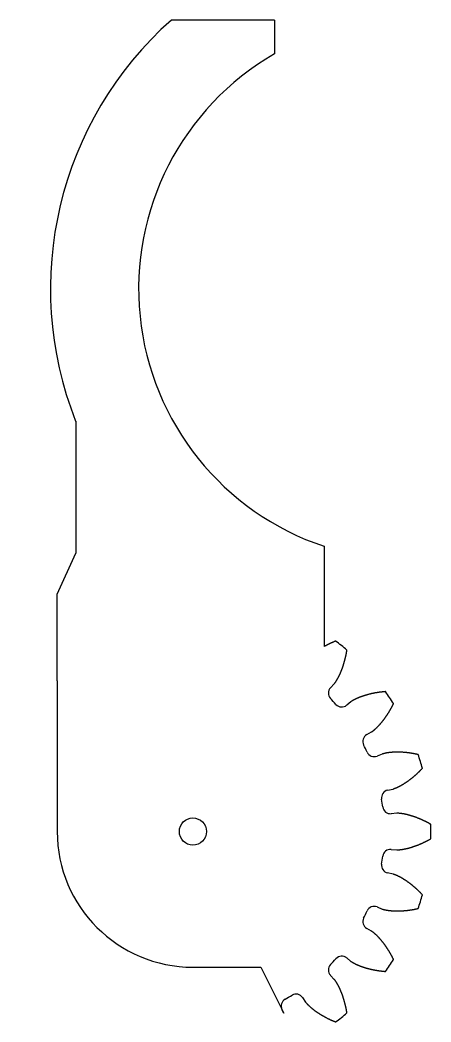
# Model space of a CAD drawing. Extents: x -57 to 3, y -28 to 120.
import ezdxf

# ---------------------------------------------------------------- set-up
doc = ezdxf.new("R2010")
doc.units = 0
doc.layers.get('0').update_dxf_attribs({"linetype": 'continuous'})

# ---------------------------------------------------------------- blocks, each defined once
blk = doc.blocks.new('FUSION001002')
at = {"color": 0}
for p, q in [((-20, 119.64), (-35.18, 119.64)), ((-20, 119.64), (-20, 114.64)), ((-49.28, 60.5), (-49.28, 41.06)), ((-12.64, 42.05), (-12.64, 27.29)), ((-52, 35), (-49.28, 41.06)), ((-52, 22.21), (-52, 35)), ((-52, 22.21), (-52, 10)), ((-11.73, 21.2), (-11.17, 21.79)), ((-8.71, 19.14), (-9.34, 18.63)), ((-6.38, 14.29), (-5.67, 14.68)), ((-4.1, 11.43), (-4.86, 11.12)), ((-52, 10), (-52, 0)), ((-3.31, 6.1), (-2.51, 6.27)), ((-1.97, 2.7), (-2.78, 2.63)), ((-2.78, -2.63), (-1.97, -2.7)), ((-2.51, -6.27), (-3.31, -6.1)), ((-4.86, -11.12), (-4.1, -11.43)), ((-5.67, -14.68), (-6.38, -14.29)), ((-9.34, -18.63), (-8.71, -19.14)), ((-32, -20), (-22, -20)), ((-22, -20), (-18.6, -26.79)), ((-11.17, -21.79), (-11.73, -21.2)), ((-15.84, -24.48), (-15.39, -25.16)), ((-18.6, -26.79), (-18.88, -26.24))]:
    blk.add_line(p, q, dxfattribs=at)
for points in [[(-10.97, 28.07), (-11.02, 28.06), (-11.07, 28.04), (-11.11, 28.02), (-11.16, 28), (-11.21, 27.98), (-11.25, 27.96), (-11.3, 27.94), (-11.34, 27.92), (-11.39, 27.9), (-11.44, 27.88), (-11.48, 27.86), (-11.53, 27.84), (-11.57, 27.82), (-11.62, 27.8), (-11.66, 27.78), (-11.71, 27.76), (-11.75, 27.74), (-11.8, 27.72), (-11.85, 27.69), (-11.89, 27.67), (-11.94, 27.65), (-11.98, 27.63), (-12.03, 27.61), (-12.07, 27.59), (-12.12, 27.56), (-12.16, 27.54), (-12.2, 27.52), (-12.25, 27.5), (-12.29, 27.47), (-12.34, 27.45), (-12.38, 27.43), (-12.43, 27.4), (-12.47, 27.38), (-12.51, 27.36), (-12.56, 27.33), (-12.6, 27.31), (-12.64, 27.29)], [(-10.97, 28.07), (-11.02, 28.06), (-11.07, 28.04), (-11.11, 28.02), (-11.16, 28), (-11.21, 27.98), (-11.25, 27.96), (-11.3, 27.94), (-11.34, 27.92), (-11.39, 27.9), (-11.44, 27.88), (-11.48, 27.86), (-11.53, 27.84), (-11.57, 27.82), (-11.62, 27.8), (-11.66, 27.78), (-11.71, 27.76), (-11.75, 27.74), (-11.8, 27.72), (-11.85, 27.69), (-11.89, 27.67), (-11.94, 27.65), (-11.98, 27.63), (-12.03, 27.61), (-12.07, 27.59), (-12.12, 27.56), (-12.16, 27.54), (-12.2, 27.52), (-12.25, 27.5), (-12.29, 27.47), (-12.34, 27.45), (-12.38, 27.43), (-12.43, 27.4), (-12.47, 27.38), (-12.51, 27.36), (-12.56, 27.33), (-12.6, 27.31), (-12.64, 27.29)], [(-11.17, 21.79), (-11.14, 21.83), (-11.11, 21.87), (-11.08, 21.91), (-11.05, 21.95), (-11.02, 21.99), (-10.99, 22.03), (-10.96, 22.07), (-10.93, 22.12), (-10.91, 22.16), (-10.88, 22.2), (-10.85, 22.24), (-10.83, 22.28), (-10.8, 22.33), (-10.77, 22.37), (-10.75, 22.41), (-10.72, 22.46), (-10.7, 22.5), (-10.67, 22.54), (-10.65, 22.59), (-10.62, 22.63), (-10.6, 22.67), (-10.58, 22.72), (-10.55, 22.76), (-10.53, 22.81), (-10.51, 22.85), (-10.49, 22.9), (-10.46, 22.94), (-10.44, 22.99), (-10.42, 23.03), (-10.4, 23.08), (-10.38, 23.12), (-10.36, 23.17), (-10.33, 23.21), (-10.31, 23.26), (-10.29, 23.3), (-10.27, 23.35), (-10.25, 23.39), (-10.23, 23.44), (-10.21, 23.49), (-10.19, 23.53), (-10.17, 23.58), (-10.16, 23.63), (-10.14, 23.67), (-10.12, 23.72), (-10.1, 23.76), (-10.08, 23.81), (-10.06, 23.86), (-10.05, 23.9), (-10.03, 23.95), (-10.01, 24), (-9.99, 24.04), (-9.98, 24.09), (-9.96, 24.14), (-9.94, 24.19), (-9.93, 24.23), (-9.91, 24.28), (-9.89, 24.33), (-9.88, 24.38), (-9.86, 24.42), (-9.85, 24.47), (-9.83, 24.52), (-9.82, 24.57), (-9.8, 24.61), (-9.79, 24.66), (-9.77, 24.71), (-9.76, 24.76), (-9.74, 24.8), (-9.73, 24.85), (-9.72, 24.9), (-9.7, 24.95), (-9.69, 25), (-9.68, 25.05), (-9.66, 25.09), (-9.65, 25.14), (-9.64, 25.19), (-9.62, 25.24), (-9.61, 25.29), (-9.6, 25.33), (-9.59, 25.38), (-9.57, 25.43), (-9.56, 25.48), (-9.55, 25.53), (-9.54, 25.58), (-9.53, 25.63), (-9.52, 25.68), (-9.5, 25.72), (-9.49, 25.77), (-9.48, 25.82), (-9.47, 25.87), (-9.46, 25.92), (-9.45, 25.97), (-9.44, 26.02), (-9.43, 26.07), (-9.42, 26.12), (-9.41, 26.16), (-9.4, 26.21), (-9.39, 26.26), (-9.38, 26.31), (-9.37, 26.36), (-9.37, 26.41), (-9.36, 26.46), (-9.35, 26.51), (-9.34, 26.56), (-9.33, 26.61), (-9.32, 26.66), (-9.31, 26.71), (-9.31, 26.75)], [(-3.63, 20.63), (-3.68, 20.63), (-3.73, 20.62), (-3.78, 20.62), (-3.83, 20.61), (-3.88, 20.61), (-3.93, 20.6), (-3.98, 20.6), (-4.03, 20.59), (-4.08, 20.59), (-4.13, 20.58), (-4.18, 20.57), (-4.23, 20.57), (-4.28, 20.56), (-4.33, 20.56), (-4.38, 20.55), (-4.43, 20.54), (-4.48, 20.54), (-4.53, 20.53), (-4.58, 20.52), (-4.63, 20.52), (-4.68, 20.51), (-4.73, 20.5), (-4.78, 20.49), (-4.82, 20.49), (-4.87, 20.48), (-4.92, 20.47), (-4.97, 20.46), (-5.02, 20.45), (-5.07, 20.44), (-5.12, 20.44), (-5.17, 20.43), (-5.22, 20.42), (-5.27, 20.41), (-5.32, 20.4), (-5.37, 20.39), (-5.41, 20.38), (-5.46, 20.37), (-5.51, 20.36), (-5.56, 20.35), (-5.61, 20.34), (-5.66, 20.33), (-5.71, 20.32), (-5.76, 20.31), (-5.81, 20.29), (-5.85, 20.28), (-5.9, 20.27), (-5.95, 20.26), (-6, 20.25), (-6.05, 20.24), (-6.1, 20.22), (-6.15, 20.21), (-6.19, 20.2), (-6.24, 20.18), (-6.29, 20.17), (-6.34, 20.16), (-6.39, 20.15), (-6.43, 20.13), (-6.48, 20.12), (-6.53, 20.1), (-6.58, 20.09), (-6.63, 20.07), (-6.67, 20.06), (-6.72, 20.05), (-6.77, 20.03), (-6.82, 20.01), (-6.87, 20), (-6.91, 19.98), (-6.96, 19.97), (-7.01, 19.95), (-7.05, 19.93), (-7.1, 19.92), (-7.15, 19.9), (-7.2, 19.88), (-7.24, 19.87), (-7.29, 19.85), (-7.34, 19.83), (-7.38, 19.81), (-7.43, 19.8), (-7.48, 19.78), (-7.52, 19.76), (-7.57, 19.74), (-7.61, 19.72), (-7.66, 19.7), (-7.71, 19.68), (-7.75, 19.66), (-7.8, 19.64), (-7.84, 19.62), (-7.89, 19.6), (-7.93, 19.58), (-7.98, 19.56), (-8.03, 19.54), (-8.07, 19.51), (-8.11, 19.49), (-8.16, 19.47), (-8.2, 19.45), (-8.25, 19.42), (-8.29, 19.4), (-8.34, 19.38), (-8.38, 19.35), (-8.42, 19.33), (-8.47, 19.3), (-8.51, 19.28), (-8.55, 19.25), (-8.59, 19.22), (-8.64, 19.2), (-8.68, 19.17), (-8.71, 19.14)], [(-5.67, 14.68), (-5.63, 14.71), (-5.59, 14.74), (-5.55, 14.77), (-5.51, 14.8), (-5.47, 14.83), (-5.43, 14.86), (-5.39, 14.89), (-5.35, 14.92), (-5.31, 14.96), (-5.27, 14.99), (-5.24, 15.02), (-5.2, 15.05), (-5.16, 15.09), (-5.12, 15.12), (-5.09, 15.15), (-5.05, 15.19), (-5.01, 15.22), (-4.98, 15.26), (-4.94, 15.29), (-4.9, 15.32), (-4.87, 15.36), (-4.83, 15.39), (-4.8, 15.43), (-4.76, 15.47), (-4.73, 15.5), (-4.69, 15.54), (-4.66, 15.57), (-4.62, 15.61), (-4.59, 15.65), (-4.56, 15.68), (-4.52, 15.72), (-4.49, 15.76), (-4.45, 15.79), (-4.42, 15.83), (-4.39, 15.87), (-4.36, 15.91), (-4.32, 15.95), (-4.29, 15.98), (-4.26, 16.02), (-4.23, 16.06), (-4.19, 16.1), (-4.16, 16.14), (-4.13, 16.18), (-4.1, 16.21), (-4.07, 16.25), (-4.04, 16.29), (-4.01, 16.33), (-3.98, 16.37), (-3.95, 16.41), (-3.91, 16.45), (-3.88, 16.49), (-3.85, 16.53), (-3.82, 16.57), (-3.79, 16.61), (-3.76, 16.65), (-3.74, 16.69), (-3.71, 16.73), (-3.68, 16.77), (-3.65, 16.81), (-3.62, 16.85), (-3.59, 16.89), (-3.56, 16.94), (-3.53, 16.98), (-3.51, 17.02), (-3.48, 17.06), (-3.45, 17.1), (-3.42, 17.14), (-3.39, 17.18), (-3.37, 17.23), (-3.34, 17.27), (-3.31, 17.31), (-3.28, 17.35), (-3.26, 17.39), (-3.23, 17.44), (-3.2, 17.48), (-3.18, 17.52), (-3.15, 17.56), (-3.13, 17.61), (-3.1, 17.65), (-3.07, 17.69), (-3.05, 17.73), (-3.02, 17.78), (-3, 17.82), (-2.97, 17.86), (-2.95, 17.91), (-2.92, 17.95), (-2.9, 17.99), (-2.87, 18.04), (-2.85, 18.08), (-2.82, 18.12), (-2.8, 18.17), (-2.77, 18.21), (-2.75, 18.26), (-2.73, 18.3), (-2.7, 18.34), (-2.68, 18.39), (-2.66, 18.43), (-2.63, 18.48), (-2.61, 18.52), (-2.59, 18.56), (-2.56, 18.61), (-2.54, 18.65), (-2.52, 18.7), (-2.5, 18.74), (-2.47, 18.79), (-2.45, 18.83), (-2.43, 18.87)], [(1.19, 11.35), (1.14, 11.36), (1.09, 11.37), (1.04, 11.38), (0.99, 11.39), (0.94, 11.4), (0.89, 11.41), (0.84, 11.42), (0.8, 11.43), (0.75, 11.44), (0.7, 11.45), (0.65, 11.46), (0.6, 11.47), (0.55, 11.48), (0.5, 11.49), (0.45, 11.5), (0.4, 11.5), (0.35, 11.51), (0.3, 11.52), (0.25, 11.53), (0.2, 11.54), (0.15, 11.54), (0.11, 11.55), (0.06, 11.56), (0.01, 11.57), (-0.04, 11.57), (-0.09, 11.58), (-0.14, 11.59), (-0.19, 11.59), (-0.24, 11.6), (-0.29, 11.6), (-0.34, 11.61), (-0.39, 11.62), (-0.44, 11.62), (-0.49, 11.63), (-0.54, 11.63), (-0.59, 11.64), (-0.64, 11.64), (-0.69, 11.65), (-0.74, 11.65), (-0.79, 11.66), (-0.84, 11.66), (-0.89, 11.66), (-0.94, 11.67), (-0.99, 11.67), (-1.04, 11.68), (-1.09, 11.68), (-1.14, 11.68), (-1.19, 11.68), (-1.24, 11.69), (-1.29, 11.69), (-1.34, 11.69), (-1.39, 11.69), (-1.44, 11.7), (-1.49, 11.7), (-1.54, 11.7), (-1.59, 11.7), (-1.64, 11.7), (-1.69, 11.7), (-1.74, 11.7), (-1.79, 11.7), (-1.84, 11.7), (-1.89, 11.7), (-1.94, 11.7), (-1.99, 11.7), (-2.04, 11.7), (-2.09, 11.7), (-2.14, 11.7), (-2.19, 11.7), (-2.24, 11.7), (-2.29, 11.7), (-2.34, 11.69), (-2.39, 11.69), (-2.44, 11.69), (-2.49, 11.69), (-2.54, 11.68), (-2.59, 11.68), (-2.64, 11.68), (-2.69, 11.67), (-2.74, 11.67), (-2.79, 11.67), (-2.84, 11.66), (-2.89, 11.66), (-2.94, 11.65), (-2.98, 11.65), (-3.03, 11.64), (-3.08, 11.64), (-3.13, 11.63), (-3.18, 11.62), (-3.23, 11.62), (-3.28, 11.61), (-3.33, 11.6), (-3.38, 11.59), (-3.43, 11.59), (-3.48, 11.58), (-3.53, 11.57), (-3.58, 11.56), (-3.63, 11.55), (-3.68, 11.54), (-3.73, 11.53), (-3.77, 11.52), (-3.82, 11.51), (-3.87, 11.49), (-3.92, 11.48), (-3.97, 11.47), (-4.02, 11.46), (-4.06, 11.44), (-4.1, 11.43)], [(-2.51, 6.27), (-2.46, 6.29), (-2.42, 6.3), (-2.37, 6.32), (-2.32, 6.33), (-2.27, 6.35), (-2.23, 6.37), (-2.18, 6.39), (-2.14, 6.41), (-2.09, 6.42), (-2.04, 6.44), (-2, 6.46), (-1.95, 6.48), (-1.91, 6.5), (-1.86, 6.53), (-1.81, 6.55), (-1.77, 6.57), (-1.72, 6.59), (-1.68, 6.61), (-1.64, 6.63), (-1.59, 6.66), (-1.55, 6.68), (-1.5, 6.7), (-1.46, 6.73), (-1.41, 6.75), (-1.37, 6.77), (-1.33, 6.8), (-1.28, 6.82), (-1.24, 6.85), (-1.2, 6.87), (-1.15, 6.9), (-1.11, 6.92), (-1.07, 6.95), (-1.02, 6.97), (-0.98, 7), (-0.94, 7.03), (-0.9, 7.05), (-0.85, 7.08), (-0.81, 7.11), (-0.77, 7.13), (-0.73, 7.16), (-0.68, 7.19), (-0.64, 7.21), (-0.6, 7.24), (-0.56, 7.27), (-0.52, 7.3), (-0.48, 7.33), (-0.44, 7.36), (-0.4, 7.38), (-0.35, 7.41), (-0.31, 7.44), (-0.27, 7.47), (-0.23, 7.5), (-0.19, 7.53), (-0.15, 7.56), (-0.11, 7.59), (-0.07, 7.62), (-0.03, 7.65), (0.01, 7.68), (0.05, 7.71), (0.09, 7.74), (0.13, 7.77), (0.17, 7.8), (0.21, 7.83), (0.25, 7.86), (0.28, 7.89), (0.32, 7.93), (0.36, 7.96), (0.4, 7.99), (0.44, 8.02), (0.48, 8.05), (0.52, 8.08), (0.55, 8.12), (0.59, 8.15), (0.63, 8.18), (0.67, 8.21), (0.71, 8.25), (0.74, 8.28), (0.78, 8.31), (0.82, 8.35), (0.86, 8.38), (0.89, 8.41), (0.93, 8.45), (0.97, 8.48), (1, 8.51), (1.04, 8.55), (1.08, 8.58), (1.11, 8.62), (1.15, 8.65), (1.19, 8.68), (1.22, 8.72), (1.26, 8.75), (1.3, 8.79), (1.33, 8.82), (1.37, 8.86), (1.4, 8.89), (1.44, 8.93), (1.47, 8.96), (1.51, 9), (1.54, 9.03), (1.58, 9.07), (1.61, 9.11), (1.65, 9.14), (1.68, 9.18), (1.72, 9.21), (1.75, 9.25), (1.79, 9.29), (1.82, 9.32)], [(3.06, 1.07), (3.02, 1.09), (2.97, 1.11), (2.93, 1.14), (2.88, 1.16), (2.84, 1.19), (2.8, 1.21), (2.75, 1.23), (2.71, 1.26), (2.66, 1.28), (2.62, 1.31), (2.58, 1.33), (2.53, 1.35), (2.49, 1.37), (2.44, 1.4), (2.4, 1.42), (2.35, 1.44), (2.31, 1.47), (2.26, 1.49), (2.22, 1.51), (2.17, 1.53), (2.13, 1.55), (2.08, 1.57), (2.04, 1.6), (1.99, 1.62), (1.95, 1.64), (1.9, 1.66), (1.86, 1.68), (1.81, 1.7), (1.77, 1.72), (1.72, 1.74), (1.68, 1.76), (1.63, 1.78), (1.58, 1.8), (1.54, 1.82), (1.49, 1.84), (1.45, 1.86), (1.4, 1.88), (1.35, 1.9), (1.31, 1.92), (1.26, 1.94), (1.21, 1.96), (1.17, 1.98), (1.12, 1.99), (1.07, 2.01), (1.03, 2.03), (0.98, 2.05), (0.93, 2.07), (0.89, 2.08), (0.84, 2.1), (0.79, 2.12), (0.75, 2.13), (0.7, 2.15), (0.65, 2.17), (0.61, 2.18), (0.56, 2.2), (0.51, 2.22), (0.46, 2.23), (0.42, 2.25), (0.37, 2.26), (0.32, 2.28), (0.27, 2.29), (0.23, 2.31), (0.18, 2.32), (0.13, 2.34), (0.08, 2.35), (0.03, 2.37), (-0.01, 2.38), (-0.06, 2.39), (-0.11, 2.41), (-0.16, 2.42), (-0.21, 2.43), (-0.26, 2.44), (-0.3, 2.46), (-0.35, 2.47), (-0.4, 2.48), (-0.45, 2.49), (-0.5, 2.5), (-0.55, 2.52), (-0.6, 2.53), (-0.65, 2.54), (-0.69, 2.55), (-0.74, 2.56), (-0.79, 2.57), (-0.84, 2.58), (-0.89, 2.59), (-0.94, 2.6), (-0.99, 2.6), (-1.04, 2.61), (-1.09, 2.62), (-1.14, 2.63), (-1.19, 2.64), (-1.24, 2.64), (-1.29, 2.65), (-1.33, 2.66), (-1.38, 2.66), (-1.43, 2.67), (-1.48, 2.67), (-1.53, 2.68), (-1.58, 2.68), (-1.63, 2.69), (-1.68, 2.69), (-1.73, 2.69), (-1.78, 2.7), (-1.83, 2.7), (-1.88, 2.7), (-1.93, 2.7), (-1.97, 2.7)], [(-1.97, -2.7), (-1.92, -2.7), (-1.87, -2.7), (-1.82, -2.7), (-1.77, -2.69), (-1.72, -2.69), (-1.67, -2.69), (-1.62, -2.69), (-1.57, -2.68), (-1.52, -2.68), (-1.47, -2.67), (-1.42, -2.67), (-1.37, -2.66), (-1.33, -2.65), (-1.28, -2.65), (-1.23, -2.64), (-1.18, -2.63), (-1.13, -2.63), (-1.08, -2.62), (-1.03, -2.61), (-0.98, -2.6), (-0.93, -2.59), (-0.88, -2.58), (-0.83, -2.57), (-0.78, -2.57), (-0.73, -2.56), (-0.68, -2.55), (-0.64, -2.53), (-0.59, -2.52), (-0.54, -2.51), (-0.49, -2.5), (-0.44, -2.49), (-0.39, -2.48), (-0.34, -2.47), (-0.3, -2.45), (-0.25, -2.44), (-0.2, -2.43), (-0.15, -2.42), (-0.1, -2.4), (-0.05, -2.39), (-0.01, -2.38), (0.04, -2.36), (0.09, -2.35), (0.14, -2.33), (0.19, -2.32), (0.23, -2.31), (0.28, -2.29), (0.33, -2.28), (0.38, -2.26), (0.42, -2.24), (0.47, -2.23), (0.52, -2.21), (0.57, -2.2), (0.61, -2.18), (0.66, -2.16), (0.71, -2.15), (0.76, -2.13), (0.8, -2.11), (0.85, -2.1), (0.9, -2.08), (0.94, -2.06), (0.99, -2.04), (1.04, -2.03), (1.08, -2.01), (1.13, -1.99), (1.18, -1.97), (1.22, -1.95), (1.27, -1.94), (1.32, -1.92), (1.36, -1.9), (1.41, -1.88), (1.45, -1.86), (1.5, -1.84), (1.55, -1.82), (1.59, -1.8), (1.64, -1.78), (1.68, -1.76), (1.73, -1.74), (1.78, -1.72), (1.82, -1.7), (1.87, -1.68), (1.91, -1.66), (1.96, -1.64), (2, -1.61), (2.05, -1.59), (2.09, -1.57), (2.14, -1.55), (2.18, -1.53), (2.23, -1.51), (2.27, -1.48), (2.32, -1.46), (2.36, -1.44), (2.41, -1.42), (2.45, -1.39), (2.5, -1.37), (2.54, -1.35), (2.58, -1.32), (2.63, -1.3), (2.67, -1.28), (2.72, -1.25), (2.76, -1.23), (2.8, -1.21), (2.85, -1.18), (2.89, -1.16), (2.94, -1.13), (2.98, -1.11), (3.02, -1.09), (3.06, -1.07)], [(1.82, -9.32), (1.78, -9.28), (1.75, -9.24), (1.71, -9.21), (1.68, -9.17), (1.64, -9.13), (1.61, -9.1), (1.57, -9.06), (1.54, -9.03), (1.5, -8.99), (1.47, -8.96), (1.43, -8.92), (1.4, -8.89), (1.36, -8.85), (1.32, -8.82), (1.29, -8.78), (1.25, -8.75), (1.22, -8.71), (1.18, -8.68), (1.14, -8.64), (1.11, -8.61), (1.07, -8.58), (1.03, -8.54), (1, -8.51), (0.96, -8.47), (0.92, -8.44), (0.89, -8.41), (0.85, -8.37), (0.81, -8.34), (0.77, -8.31), (0.74, -8.27), (0.7, -8.24), (0.66, -8.21), (0.62, -8.18), (0.59, -8.14), (0.55, -8.11), (0.51, -8.08), (0.47, -8.05), (0.43, -8.01), (0.39, -7.98), (0.35, -7.95), (0.32, -7.92), (0.28, -7.89), (0.24, -7.86), (0.2, -7.83), (0.16, -7.8), (0.12, -7.76), (0.08, -7.73), (0.04, -7.7), (0, -7.67), (-0.04, -7.64), (-0.08, -7.61), (-0.12, -7.58), (-0.16, -7.55), (-0.2, -7.52), (-0.24, -7.49), (-0.28, -7.46), (-0.32, -7.44), (-0.36, -7.41), (-0.4, -7.38), (-0.44, -7.35), (-0.49, -7.32), (-0.53, -7.29), (-0.57, -7.27), (-0.61, -7.24), (-0.65, -7.21), (-0.69, -7.18), (-0.73, -7.15), (-0.78, -7.13), (-0.82, -7.1), (-0.86, -7.07), (-0.9, -7.05), (-0.95, -7.02), (-0.99, -6.99), (-1.03, -6.97), (-1.07, -6.94), (-1.12, -6.92), (-1.16, -6.89), (-1.2, -6.87), (-1.25, -6.84), (-1.29, -6.82), (-1.33, -6.79), (-1.38, -6.77), (-1.42, -6.75), (-1.47, -6.72), (-1.51, -6.7), (-1.55, -6.68), (-1.6, -6.65), (-1.64, -6.63), (-1.69, -6.61), (-1.73, -6.59), (-1.78, -6.56), (-1.82, -6.54), (-1.87, -6.52), (-1.91, -6.5), (-1.96, -6.48), (-2.01, -6.46), (-2.05, -6.44), (-2.1, -6.42), (-2.14, -6.4), (-2.19, -6.38), (-2.24, -6.37), (-2.28, -6.35), (-2.33, -6.33), (-2.38, -6.31), (-2.43, -6.3), (-2.47, -6.28), (-2.51, -6.27)], [(-4.1, -11.43), (-4.06, -11.44), (-4.01, -11.46), (-3.96, -11.47), (-3.91, -11.48), (-3.86, -11.5), (-3.81, -11.51), (-3.76, -11.52), (-3.72, -11.53), (-3.67, -11.54), (-3.62, -11.55), (-3.57, -11.56), (-3.52, -11.57), (-3.47, -11.58), (-3.42, -11.59), (-3.37, -11.59), (-3.32, -11.6), (-3.27, -11.61), (-3.22, -11.62), (-3.17, -11.62), (-3.12, -11.63), (-3.07, -11.64), (-3.03, -11.64), (-2.98, -11.65), (-2.93, -11.65), (-2.88, -11.66), (-2.83, -11.66), (-2.78, -11.67), (-2.73, -11.67), (-2.68, -11.67), (-2.63, -11.68), (-2.58, -11.68), (-2.53, -11.68), (-2.48, -11.69), (-2.43, -11.69), (-2.38, -11.69), (-2.33, -11.69), (-2.28, -11.7), (-2.23, -11.7), (-2.18, -11.7), (-2.13, -11.7), (-2.08, -11.7), (-2.03, -11.7), (-1.98, -11.7), (-1.93, -11.7), (-1.88, -11.7), (-1.83, -11.7), (-1.78, -11.7), (-1.73, -11.7), (-1.68, -11.7), (-1.63, -11.7), (-1.58, -11.7), (-1.53, -11.7), (-1.48, -11.7), (-1.43, -11.7), (-1.38, -11.69), (-1.33, -11.69), (-1.28, -11.69), (-1.23, -11.69), (-1.18, -11.68), (-1.13, -11.68), (-1.08, -11.68), (-1.03, -11.67), (-0.98, -11.67), (-0.93, -11.67), (-0.88, -11.66), (-0.83, -11.66), (-0.78, -11.66), (-0.73, -11.65), (-0.68, -11.65), (-0.63, -11.64), (-0.58, -11.64), (-0.53, -11.63), (-0.48, -11.63), (-0.43, -11.62), (-0.38, -11.62), (-0.33, -11.61), (-0.28, -11.6), (-0.23, -11.6), (-0.18, -11.59), (-0.13, -11.58), (-0.08, -11.58), (-0.03, -11.57), (0.02, -11.56), (0.07, -11.56), (0.11, -11.55), (0.16, -11.54), (0.21, -11.53), (0.26, -11.53), (0.31, -11.52), (0.36, -11.51), (0.41, -11.5), (0.46, -11.49), (0.51, -11.49), (0.56, -11.48), (0.61, -11.47), (0.66, -11.46), (0.71, -11.45), (0.76, -11.44), (0.8, -11.43), (0.85, -11.42), (0.9, -11.41), (0.95, -11.4), (1, -11.39), (1.05, -11.38), (1.1, -11.37), (1.15, -11.36), (1.19, -11.35)], [(-2.43, -18.87), (-2.46, -18.82), (-2.48, -18.78), (-2.5, -18.73), (-2.52, -18.69), (-2.54, -18.65), (-2.57, -18.6), (-2.59, -18.56), (-2.61, -18.51), (-2.64, -18.47), (-2.66, -18.42), (-2.68, -18.38), (-2.71, -18.34), (-2.73, -18.29), (-2.76, -18.25), (-2.78, -18.2), (-2.8, -18.16), (-2.83, -18.12), (-2.85, -18.07), (-2.88, -18.03), (-2.9, -17.99), (-2.93, -17.94), (-2.95, -17.9), (-2.98, -17.86), (-3, -17.81), (-3.03, -17.77), (-3.05, -17.73), (-3.08, -17.68), (-3.1, -17.64), (-3.13, -17.6), (-3.16, -17.56), (-3.18, -17.51), (-3.21, -17.47), (-3.24, -17.43), (-3.26, -17.39), (-3.29, -17.34), (-3.32, -17.3), (-3.34, -17.26), (-3.37, -17.22), (-3.4, -17.18), (-3.43, -17.13), (-3.45, -17.09), (-3.48, -17.05), (-3.51, -17.01), (-3.54, -16.97), (-3.57, -16.93), (-3.6, -16.89), (-3.62, -16.85), (-3.65, -16.81), (-3.68, -16.76), (-3.71, -16.72), (-3.74, -16.68), (-3.77, -16.64), (-3.8, -16.6), (-3.83, -16.56), (-3.86, -16.52), (-3.89, -16.48), (-3.92, -16.44), (-3.95, -16.4), (-3.98, -16.36), (-4.01, -16.32), (-4.04, -16.29), (-4.07, -16.25), (-4.11, -16.21), (-4.14, -16.17), (-4.17, -16.13), (-4.2, -16.09), (-4.23, -16.05), (-4.26, -16.01), (-4.3, -15.98), (-4.33, -15.94), (-4.36, -15.9), (-4.4, -15.86), (-4.43, -15.82), (-4.46, -15.79), (-4.49, -15.75), (-4.53, -15.71), (-4.56, -15.68), (-4.6, -15.64), (-4.63, -15.6), (-4.66, -15.57), (-4.7, -15.53), (-4.73, -15.49), (-4.77, -15.46), (-4.8, -15.42), (-4.84, -15.39), (-4.87, -15.35), (-4.91, -15.32), (-4.95, -15.28), (-4.98, -15.25), (-5.02, -15.21), (-5.06, -15.18), (-5.09, -15.15), (-5.13, -15.11), (-5.17, -15.08), (-5.2, -15.05), (-5.24, -15.01), (-5.28, -14.98), (-5.32, -14.95), (-5.36, -14.92), (-5.4, -14.89), (-5.44, -14.86), (-5.48, -14.83), (-5.52, -14.79), (-5.56, -14.77), (-5.6, -14.74), (-5.64, -14.71), (-5.67, -14.68)], [(-8.71, -19.14), (-8.67, -19.17), (-8.63, -19.2), (-8.59, -19.23), (-8.54, -19.25), (-8.5, -19.28), (-8.46, -19.31), (-8.41, -19.33), (-8.37, -19.36), (-8.33, -19.38), (-8.28, -19.4), (-8.24, -19.43), (-8.2, -19.45), (-8.15, -19.47), (-8.11, -19.5), (-8.06, -19.52), (-8.02, -19.54), (-7.97, -19.56), (-7.93, -19.58), (-7.88, -19.6), (-7.84, -19.62), (-7.79, -19.65), (-7.74, -19.67), (-7.7, -19.69), (-7.65, -19.7), (-7.61, -19.72), (-7.56, -19.74), (-7.51, -19.76), (-7.47, -19.78), (-7.42, -19.8), (-7.37, -19.82), (-7.33, -19.84), (-7.28, -19.85), (-7.23, -19.87), (-7.19, -19.89), (-7.14, -19.9), (-7.09, -19.92), (-7.05, -19.94), (-7, -19.95), (-6.95, -19.97), (-6.9, -19.99), (-6.86, -20), (-6.81, -20.02), (-6.76, -20.03), (-6.71, -20.05), (-6.67, -20.06), (-6.62, -20.08), (-6.57, -20.09), (-6.52, -20.11), (-6.47, -20.12), (-6.43, -20.13), (-6.38, -20.15), (-6.33, -20.16), (-6.28, -20.17), (-6.23, -20.19), (-6.18, -20.2), (-6.14, -20.21), (-6.09, -20.23), (-6.04, -20.24), (-5.99, -20.25), (-5.94, -20.26), (-5.89, -20.27), (-5.85, -20.29), (-5.8, -20.3), (-5.75, -20.31), (-5.7, -20.32), (-5.65, -20.33), (-5.6, -20.34), (-5.55, -20.35), (-5.5, -20.36), (-5.45, -20.37), (-5.41, -20.38), (-5.36, -20.39), (-5.31, -20.4), (-5.26, -20.41), (-5.21, -20.42), (-5.16, -20.43), (-5.11, -20.44), (-5.06, -20.45), (-5.01, -20.45), (-4.96, -20.46), (-4.91, -20.47), (-4.86, -20.48), (-4.82, -20.49), (-4.77, -20.5), (-4.72, -20.5), (-4.67, -20.51), (-4.62, -20.52), (-4.57, -20.52), (-4.52, -20.53), (-4.47, -20.54), (-4.42, -20.55), (-4.37, -20.55), (-4.32, -20.56), (-4.27, -20.56), (-4.22, -20.57), (-4.17, -20.58), (-4.12, -20.58), (-4.07, -20.59), (-4.02, -20.59), (-3.97, -20.6), (-3.92, -20.6), (-3.87, -20.61), (-3.82, -20.61), (-3.77, -20.62), (-3.72, -20.62), (-3.67, -20.63), (-3.63, -20.63)], [(-9.31, -26.75), (-9.32, -26.7), (-9.32, -26.65), (-9.33, -26.6), (-9.34, -26.55), (-9.35, -26.5), (-9.36, -26.45), (-9.37, -26.4), (-9.38, -26.35), (-9.38, -26.3), (-9.39, -26.25), (-9.4, -26.2), (-9.41, -26.15), (-9.42, -26.11), (-9.43, -26.06), (-9.44, -26.01), (-9.45, -25.96), (-9.46, -25.91), (-9.47, -25.86), (-9.48, -25.81), (-9.5, -25.76), (-9.51, -25.71), (-9.52, -25.67), (-9.53, -25.62), (-9.54, -25.57), (-9.55, -25.52), (-9.56, -25.47), (-9.58, -25.42), (-9.59, -25.37), (-9.6, -25.33), (-9.61, -25.28), (-9.63, -25.23), (-9.64, -25.18), (-9.65, -25.13), (-9.66, -25.08), (-9.68, -25.04), (-9.69, -24.99), (-9.7, -24.94), (-9.72, -24.89), (-9.73, -24.84), (-9.75, -24.8), (-9.76, -24.75), (-9.78, -24.7), (-9.79, -24.65), (-9.8, -24.6), (-9.82, -24.56), (-9.84, -24.51), (-9.85, -24.46), (-9.87, -24.41), (-9.88, -24.37), (-9.9, -24.32), (-9.91, -24.27), (-9.93, -24.22), (-9.95, -24.18), (-9.96, -24.13), (-9.98, -24.08), (-10, -24.04), (-10.01, -23.99), (-10.03, -23.94), (-10.05, -23.9), (-10.07, -23.85), (-10.09, -23.8), (-10.1, -23.76), (-10.12, -23.71), (-10.14, -23.66), (-10.16, -23.62), (-10.18, -23.57), (-10.2, -23.52), (-10.22, -23.48), (-10.24, -23.43), (-10.26, -23.39), (-10.28, -23.34), (-10.3, -23.29), (-10.32, -23.25), (-10.34, -23.2), (-10.36, -23.16), (-10.38, -23.11), (-10.4, -23.07), (-10.42, -23.02), (-10.45, -22.98), (-10.47, -22.93), (-10.49, -22.89), (-10.51, -22.84), (-10.54, -22.8), (-10.56, -22.75), (-10.58, -22.71), (-10.61, -22.67), (-10.63, -22.62), (-10.65, -22.58), (-10.68, -22.53), (-10.7, -22.49), (-10.73, -22.45), (-10.75, -22.4), (-10.78, -22.36), (-10.8, -22.32), (-10.83, -22.28), (-10.86, -22.23), (-10.88, -22.19), (-10.91, -22.15), (-10.94, -22.11), (-10.97, -22.07), (-10.99, -22.03), (-11.02, -21.98), (-11.05, -21.94), (-11.08, -21.9), (-11.11, -21.86), (-11.14, -21.82), (-11.17, -21.79)], [(-15.39, -25.16), (-15.36, -25.2), (-15.33, -25.24), (-15.29, -25.27), (-15.26, -25.31), (-15.23, -25.35), (-15.19, -25.39), (-15.16, -25.42), (-15.13, -25.46), (-15.09, -25.5), (-15.06, -25.53), (-15.02, -25.57), (-14.99, -25.6), (-14.95, -25.64), (-14.91, -25.67), (-14.88, -25.71), (-14.84, -25.74), (-14.8, -25.77), (-14.77, -25.81), (-14.73, -25.84), (-14.69, -25.88), (-14.66, -25.91), (-14.62, -25.94), (-14.58, -25.97), (-14.54, -26.01), (-14.5, -26.04), (-14.47, -26.07), (-14.43, -26.1), (-14.39, -26.13), (-14.35, -26.16), (-14.31, -26.2), (-14.27, -26.23), (-14.23, -26.26), (-14.19, -26.29), (-14.15, -26.32), (-14.11, -26.35), (-14.07, -26.38), (-14.03, -26.41), (-13.99, -26.44), (-13.95, -26.47), (-13.91, -26.5), (-13.87, -26.52), (-13.83, -26.55), (-13.79, -26.58), (-13.75, -26.61), (-13.7, -26.64), (-13.66, -26.67), (-13.62, -26.69), (-13.58, -26.72), (-13.54, -26.75), (-13.5, -26.78), (-13.45, -26.8), (-13.41, -26.83), (-13.37, -26.86), (-13.33, -26.89), (-13.29, -26.91), (-13.24, -26.94), (-13.2, -26.96), (-13.16, -26.99), (-13.12, -27.02), (-13.07, -27.04), (-13.03, -27.07), (-12.99, -27.09), (-12.94, -27.12), (-12.9, -27.14), (-12.86, -27.17), (-12.81, -27.19), (-12.77, -27.22), (-12.73, -27.24), (-12.68, -27.27), (-12.64, -27.29), (-12.59, -27.31), (-12.55, -27.34), (-12.51, -27.36), (-12.46, -27.39), (-12.42, -27.41), (-12.37, -27.43), (-12.33, -27.46), (-12.29, -27.48), (-12.24, -27.5), (-12.2, -27.52), (-12.15, -27.55), (-12.11, -27.57), (-12.06, -27.59), (-12.02, -27.61), (-11.97, -27.63), (-11.93, -27.66), (-11.88, -27.68), (-11.84, -27.7), (-11.79, -27.72), (-11.75, -27.74), (-11.7, -27.76), (-11.66, -27.78), (-11.61, -27.8), (-11.56, -27.82), (-11.52, -27.84), (-11.47, -27.86), (-11.43, -27.88), (-11.38, -27.9), (-11.34, -27.92), (-11.29, -27.94), (-11.24, -27.96), (-11.2, -27.98), (-11.15, -28), (-11.1, -28.02), (-11.06, -28.04), (-11.01, -28.06), (-10.97, -28.07)]]:
    blk.add_lwpolyline(points, dxfattribs=at)
blk.add_circle((-32, 0), 2, dxfattribs=at)
for centre, radius, start, end in [((0, 80), 53, 131.5874, -158.4169), ((0, 80), 40, 120, -108.4266), ((-32, 0), 35.08, 49.6877, 53.1695), ((-10.9, 20.41), 1.14, 136.2889, -135.9857), ((-32, 0), 28.21, 41.6566, 44.0577), ((-32, 0), 35.08, 32.5448, 36.0266), ((-10.07, 19.51), 1.14, -138.3, -50.5746), ((-5.82, 13.29), 1.14, 119.146, -153.1286), ((-32, 0), 28.21, 24.5137, 26.9149), ((-5.29, 12.18), 1.14, -155.4428, -67.7175), ((-32, 0), 35.08, 15.4019, 18.8838), ((-3.07, 4.98), 1.14, 102.0032, -170.2715), ((-32, 0), 28.21, 7.3708, 9.772), ((-2.89, 3.77), 1.14, -172.5857, -84.8603), ((-32, 0), 35.08, -1.7409, 1.7409), ((-32, 0), 20, -180, -90), ((-2.89, -3.77), 1.14, 84.8603, 172.5857), ((-32, 0), 28.21, -9.772, -7.3708), ((-3.07, -4.98), 1.14, 170.2715, -102.0032), ((-32, 0), 35.08, -18.8838, -15.4019), ((-32, 0), 28.21, -26.9149, -24.5137), ((-5.29, -12.18), 1.14, 67.7175, 155.4428), ((-5.82, -13.29), 1.14, 153.1286, -119.146), ((-32, 0), 28.21, -44.0577, -41.6566), ((-10.07, -19.51), 1.14, 50.5746, 138.3), ((-32, 0), 35.08, -36.0266, -32.5448), ((-10.9, -20.41), 1.14, 135.9857, -136.2889), ((-17.86, -25.72), 1.14, 118.8429, -153.4317), ((-32, 0), 28.21, -61.2006, -58.7994), ((-16.79, -25.11), 1.14, 33.4317, 121.1571), ((-32, 0), 35.08, -53.1695, -49.6877)]:
    blk.add_arc(centre, radius, start, end, dxfattribs=at)

msp = doc.modelspace()

# ---------------------------------------------------------------- block references
msp.add_blockref('FUSION001002', (0, 0))

doc.saveas('drawing.dxf')
